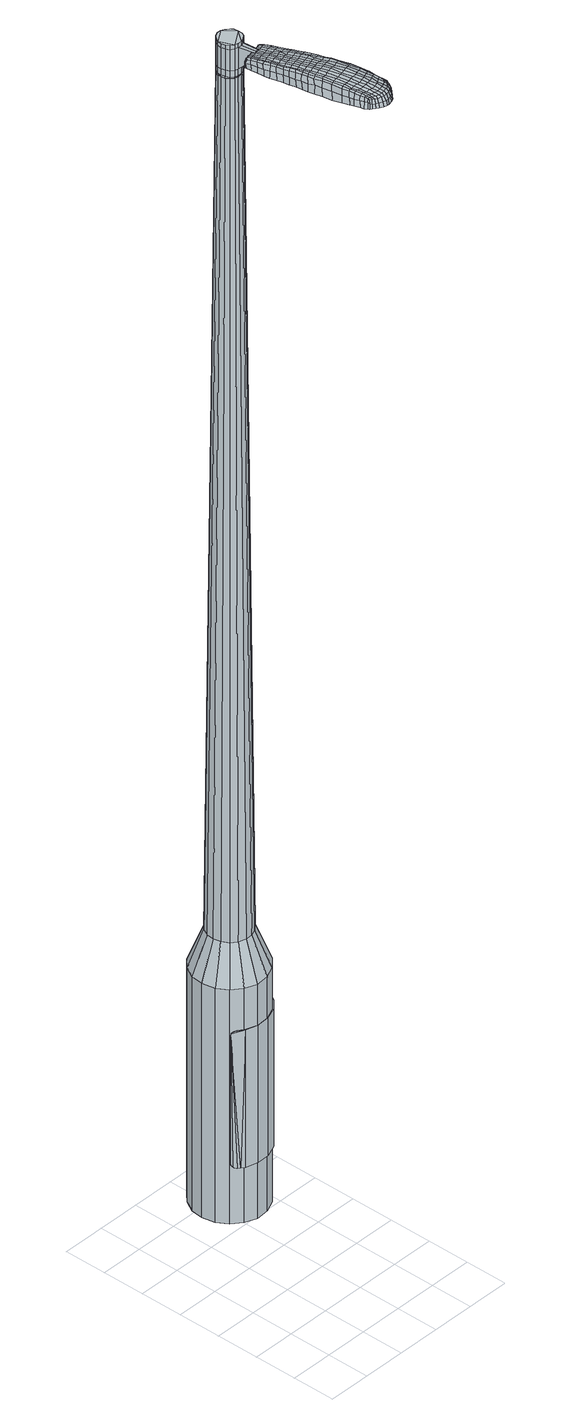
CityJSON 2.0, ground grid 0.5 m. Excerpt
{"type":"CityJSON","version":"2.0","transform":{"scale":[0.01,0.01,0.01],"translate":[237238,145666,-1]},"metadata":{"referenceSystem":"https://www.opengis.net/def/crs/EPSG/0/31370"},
"CityObjects":{
"object1":{"type":"GenericCityObject","attributes":{"cluster":577,"mean_distance_to_centroid":0.244,"new_centroid_x":237239.19,"new_centroid_y":145668.42,"mean_distance_to_camera":14.75,"H1":15.89,"H2":16.01,"Z_final":120.95,"cluster2":-1,"proj_x":237232.3,"proj_y":145669.93,"id_line":84828,"bearing_l":12.35,"distance":7.05,"orientation":"right","G_obj":282.35},"geometry":[{"type":"MultiSurface","lod":"2","boundaries":[[[0,1,2,3]],[[1,4,5,2]],[[4,6,7,5]],[[6,8,9,7]],[[8,10,11,9]],[[10,12,13,11]],[[12,14,15,13]],[[14,16,17,15]],[[16,18,19,17]],[[18,20,21,19]],[[20,22,23,21]],[[22,24,25,23]],[[24,26,27,25]],[[26,28,29,27]],[[28,30,31,29]],[[30,32,33,31]],[[32,34,35,33]],[[34,0,3,35]],[[36,37,38,39]],[[38,40,41,42]],[[41,43,42]],[[42,44,45,46]],[[45,47,46]],[[46,48,49,50]],[[49,51,50]],[[42,46,50,38]],[[50,52,39,38]],[[53,36,39]],[[2,5,7,35]],[[7,9,11,15]],[[11,13,15]],[[15,17,19,23]],[[19,21,23]],[[23,25,27,31]],[[27,29,31]],[[15,23,31,7]],[[31,33,35,7]],[[3,2,35]],[[1,0,54,55]],[[0,34,56,54]],[[34,32,57,56]],[[32,30,58,57]],[[30,28,59,58]],[[28,26,60,59]],[[26,24,61,60]],[[24,22,62,61]],[[22,20,63,62]],[[20,18,64,63]],[[18,16,65,64]],[[16,14,66,65]],[[14,12,67,66]],[[12,10,68,67]],[[10,8,69,68]],[[8,6,70,69]],[[6,4,71,70]],[[4,1,55,71]],[[55,54,72,73]],[[54,56,74,72]],[[56,57,75,74]],[[57,58,76,75]],[[58,59,77,76]],[[59,60,78,77]],[[60,61,79,78]],[[61,62,80,79]],[[62,63,81,80]],[[63,64,82,81]],[[64,65,83,82]],[[65,66,84,83]],[[66,67,85,84]],[[67,68,86,85]],[[68,69,87,86]],[[69,70,88,87]],[[70,71,89,88]],[[71,55,73,89]],[[90,91,92,93]],[[94,95,91,90]],[[96,97,95,94]],[[98,99,97,96]],[[77,100,99,98]],[[101,102,100,77]],[[79,103,102,101]],[[80,104,103,79]],[[105,106,104,80]],[[107,108,106,105]],[[109,110,108,107]],[[111,112,110,109]],[[113,114,112,111]],[[86,115,114,113]],[[116,117,115,86]],[[118,119,117,116]],[[120,121,119,118]],[[93,92,121,120]],[[122,123,124,125]],[[126,122,125,127]],[[128,126,127,129]],[[130,128,129,131]],[[132,130,131,133]],[[134,132,133,135]],[[136,134,135,137]],[[138,136,137,139]],[[140,138,139,141]],[[142,140,141,143]],[[144,142,143,145]],[[146,144,145,147]],[[148,146,147,149]],[[150,148,149,151]],[[152,150,151,153]],[[154,152,153,155]],[[73,72,90,93]],[[72,74,94,90]],[[74,75,96,94]],[[75,76,98,96]],[[76,77,98]],[[78,101,77]],[[78,79,101]],[[81,105,80]],[[81,82,107,105]],[[82,83,109,107]],[[83,84,111,109]],[[84,85,113,111]],[[85,86,113]],[[87,116,86]],[[87,88,118,116]],[[88,89,120,118]],[[89,73,93,120]],[[156,157,92,91]],[[157,158,121,92]],[[158,159,119,121]],[[159,160,117,119]],[[160,115,117]],[[161,114,115]],[[161,162,112,114]],[[162,163,110,112]],[[163,164,108,110]],[[164,165,106,108]],[[165,104,106]],[[166,102,103]],[[166,100,102]],[[167,99,100]],[[167,168,97,99]],[[168,169,95,97]],[[169,156,91,95]],[[39,52,154,170]],[[157,156,171,155]],[[53,39,170,123]],[[156,169,124,171]],[[36,53,123,122]],[[169,168,125,124]],[[37,36,122,126]],[[168,167,127,125]],[[38,37,126,128]],[[167,100,129,127]],[[40,38,128,130]],[[100,166,131,129]],[[41,40,130,132]],[[166,103,133,131]],[[43,41,132,134]],[[103,104,135,133]],[[42,43,134,136]],[[104,165,137,135]],[[44,42,136,138]],[[165,164,139,137]],[[45,44,138,140]],[[164,163,141,139]],[[47,45,140,142]],[[163,162,143,141]],[[46,47,142,144]],[[162,161,145,143]],[[48,46,144,146]],[[161,115,147,145]],[[49,48,146,148]],[[115,160,149,147]],[[51,49,148,150]],[[160,159,151,149]],[[50,51,150,152]],[[159,158,153,151]],[[52,50,152,154]],[[158,157,155,153]],[[154,155,172,173]],[[155,171,174,172]],[[171,124,175,174]],[[124,123,176,175]],[[123,170,177,176]],[[170,154,173,177]],[[178,179,180,181]],[[182,178,181,183]],[[178,182,184,185]],[[179,178,185,186]],[[187,188,189,190]],[[191,187,190,192]],[[187,191,193,194]],[[188,187,194,195]],[[196,197,198,199]],[[200,196,199,201]],[[196,200,202,203]],[[197,196,203,204]],[[205,206,207,208]],[[209,205,208,210]],[[205,209,211,212]],[[206,205,212,213]],[[214,215,216,217]],[[218,214,217,219]],[[214,218,220,221]],[[215,214,221,222]],[[223,224,225,226]],[[227,223,226,228]],[[223,227,229,230]],[[224,223,230,231]],[[232,233,234,235]],[[224,232,235,225]],[[232,224,231,236]],[[233,232,236,237]],[[238,239,240,241]],[[233,238,241,234]],[[238,233,237,242]],[[239,238,242,243]],[[244,182,183,245]],[[239,244,245,240]],[[244,239,243,246]],[[182,244,246,184]],[[247,248,249,250]],[[251,247,250,252]],[[247,251,253,254]],[[248,247,254,255]],[[256,257,258,259]],[[248,256,259,249]],[[256,248,255,260]],[[257,256,260,261]],[[262,263,264,265]],[[257,262,265,258]],[[262,257,261,266]],[[263,262,266,267]],[[268,269,270,271]],[[263,268,271,264]],[[268,263,267,272]],[[269,268,272,273]],[[274,179,186,275]],[[269,274,275,270]],[[274,269,273,276]],[[179,274,276,180]],[[277,278,279,280]],[[281,277,280,282]],[[277,281,283,284]],[[278,277,284,285]],[[286,287,288,289]],[[278,286,289,279]],[[286,278,285,290]],[[287,286,290,291]],[[292,293,294,295]],[[287,292,295,288]],[[292,287,291,296]],[[293,292,296,297]],[[298,191,192,299]],[[293,298,299,294]],[[298,293,297,300]],[[191,298,300,193]],[[301,302,303,304]],[[305,301,304,306]],[[301,305,307,308]],[[302,301,308,309]],[[310,311,312,313]],[[302,310,313,303]],[[310,302,309,314]],[[311,310,314,315]],[[316,317,318,319]],[[311,316,319,312]],[[316,311,315,320]],[[317,316,320,321]],[[322,323,324,325]],[[317,322,325,318]],[[322,317,321,326]],[[323,322,326,327]],[[328,188,195,329]],[[323,328,329,324]],[[328,323,327,330]],[[188,328,330,189]],[[331,217,216,332]],[[333,331,332,334]],[[331,333,335,336]],[[217,331,336,219]],[[337,333,334,338]],[[339,337,338,340]],[[337,339,341,342]],[[333,337,342,335]],[[343,339,340,344]],[[345,343,344,346]],[[343,345,347,348]],[[339,343,348,341]],[[349,345,346,350]],[[351,349,350,352]],[[349,351,353,354]],[[345,349,354,347]],[[355,351,352,356]],[[206,355,356,207]],[[355,206,213,357]],[[351,355,357,353]],[[358,359,204,203]],[[360,358,203,202]],[[358,360,361,362]],[[359,358,362,363]],[[364,365,363,362]],[[366,364,362,361]],[[364,366,367,368]],[[365,364,368,369]],[[370,371,369,368]],[[372,370,368,367]],[[370,372,373,374]],[[371,370,374,375]],[[376,377,375,374]],[[378,376,374,373]],[[376,378,211,209]],[[377,376,209,210]],[[379,380,381,382]],[[281,379,382,283]],[[379,281,282,383]],[[380,379,383,384]],[[385,200,201,386]],[[380,385,386,381]],[[385,380,384,387]],[[200,385,387,202]],[[388,389,390,391]],[[227,388,391,229]],[[388,227,228,392]],[[389,388,392,393]],[[394,395,396,397]],[[389,394,397,390]],[[394,389,393,398]],[[395,394,398,399]],[[400,197,204,401]],[[395,400,401,396]],[[400,395,399,402]],[[197,400,402,198]],[[403,404,405,406]],[[185,403,406,186]],[[403,185,184,407]],[[404,403,407,408]],[[409,410,411,412]],[[404,409,412,405]],[[409,404,408,413]],[[410,409,413,414]],[[415,208,207,416]],[[410,415,416,411]],[[415,410,414,417]],[[208,415,417,210]],[[418,419,420,421]],[[190,418,421,192]],[[418,190,189,422]],[[419,418,422,423]],[[424,212,211,425]],[[419,424,425,420]],[[424,419,423,426]],[[212,424,426,213]],[[427,428,429,430]],[[305,427,430,307]],[[427,305,306,431]],[[428,427,431,432]],[[433,218,219,434]],[[428,433,434,429]],[[433,428,432,435]],[[218,433,435,220]],[[436,437,438,439]],[[251,436,439,253]],[[436,251,252,440]],[[437,436,440,441]],[[442,443,444,445]],[[437,442,445,438]],[[442,437,441,446]],[[443,442,446,447]],[[448,215,222,449]],[[443,448,449,444]],[[448,443,447,450]],[[215,448,450,216]],[[451,452,441,440]],[[250,451,440,252]],[[451,250,249,453]],[[452,451,453,454]],[[455,456,447,446]],[[452,455,446,441]],[[455,452,454,457]],[[456,455,457,458]],[[459,332,216,450]],[[456,459,450,447]],[[459,456,458,460]],[[332,459,460,334]],[[461,462,463,464]],[[308,461,464,309]],[[461,308,307,430]],[[462,461,430,429]],[[465,336,335,466]],[[462,465,466,463]],[[465,462,429,434]],[[336,465,434,219]],[[467,468,454,453]],[[259,467,453,249]],[[467,259,258,469]],[[468,467,469,470]],[[471,472,458,457]],[[468,471,457,454]],[[471,468,470,473]],[[472,471,473,474]],[[475,338,334,460]],[[472,475,460,458]],[[475,472,474,476]],[[338,475,476,340]],[[477,478,479,480]],[[314,477,480,315]],[[477,314,309,464]],[[478,477,464,463]],[[481,342,341,482]],[[478,481,482,479]],[[481,478,463,466]],[[342,481,466,335]],[[483,484,470,469]],[[265,483,469,258]],[[483,265,264,485]],[[484,483,485,486]],[[487,488,474,473]],[[484,487,473,470]],[[487,484,486,489]],[[488,487,489,490]],[[491,344,340,476]],[[488,491,476,474]],[[491,488,490,492]],[[344,491,492,346]],[[493,494,495,496]],[[320,493,496,321]],[[493,320,315,480]],[[494,493,480,479]],[[497,348,347,498]],[[494,497,498,495]],[[497,494,479,482]],[[348,497,482,341]],[[499,500,486,485]],[[271,499,485,264]],[[499,271,270,501]],[[500,499,501,502]],[[503,504,490,489]],[[500,503,489,486]],[[503,500,502,505]],[[504,503,505,506]],[[507,350,346,492]],[[504,507,492,490]],[[507,504,506,508]],[[350,507,508,352]],[[509,510,511,512]],[[326,509,512,327]],[[509,326,321,496]],[[510,509,496,495]],[[513,354,353,514]],[[510,513,514,511]],[[513,510,495,498]],[[354,513,498,347]],[[515,516,502,501]],[[275,515,501,270]],[[515,275,186,406]],[[516,515,406,405]],[[517,518,506,505]],[[516,517,505,502]],[[517,516,405,412]],[[518,517,412,411]],[[519,356,352,508]],[[518,519,508,506]],[[519,518,411,416]],[[356,519,416,207]],[[520,521,423,422]],[[330,520,422,189]],[[520,330,327,512]],[[521,520,512,511]],[[522,357,213,426]],[[521,522,426,423]],[[522,521,511,514]],[[357,522,514,353]],[[523,524,384,383]],[[280,523,383,282]],[[523,280,279,525]],[[524,523,525,526]],[[527,360,202,387]],[[524,527,387,384]],[[527,524,526,528]],[[360,527,528,361]],[[529,530,531,532]],[[230,529,532,231]],[[529,230,229,391]],[[530,529,391,390]],[[533,534,535,536]],[[530,533,536,531]],[[533,530,390,397]],[[534,533,397,396]],[[537,359,363,538]],[[534,537,538,535]],[[537,534,396,401]],[[359,537,401,204]],[[539,540,526,525]],[[289,539,525,279]],[[539,289,288,541]],[[540,539,541,542]],[[543,366,361,528]],[[540,543,528,526]],[[543,540,542,544]],[[366,543,544,367]],[[545,546,547,548]],[[236,545,548,237]],[[545,236,231,532]],[[546,545,532,531]],[[549,550,551,552]],[[546,549,552,547]],[[549,546,531,536]],[[550,549,536,535]],[[553,365,369,554]],[[550,553,554,551]],[[553,550,535,538]],[[365,553,538,363]],[[555,556,542,541]],[[295,555,541,288]],[[555,295,294,557]],[[556,555,557,558]],[[559,372,367,544]],[[556,559,544,542]],[[559,556,558,560]],[[372,559,560,373]],[[561,562,563,564]],[[242,561,564,243]],[[561,242,237,548]],[[562,561,548,547]],[[565,566,567,568]],[[562,565,568,563]],[[565,562,547,552]],[[566,565,552,551]],[[569,371,375,570]],[[566,569,570,567]],[[569,566,551,554]],[[371,569,554,369]],[[571,572,558,557]],[[299,571,557,294]],[[571,299,192,421]],[[572,571,421,420]],[[573,378,373,560]],[[572,573,560,558]],[[573,572,420,425]],[[378,573,425,211]],[[574,575,408,407]],[[246,574,407,184]],[[574,246,243,564]],[[575,574,564,563]],[[576,577,414,413]],[[575,576,413,408]],[[576,575,563,568]],[[577,576,568,567]],[[578,377,210,417]],[[577,578,417,414]],[[578,577,567,570]],[[377,578,570,375]],[[579,580,581,582]],[[582,581,583,584]],[[585,583,581,586]],[[586,581,580,587]],[[588,589,590,591]],[[591,590,592,593]],[[594,592,590,595]],[[595,590,589,596]],[[597,598,599,600]],[[600,599,601,602]],[[603,601,599,604]],[[604,599,598,605]],[[606,607,608,609]],[[609,608,610,611]],[[612,610,608,613]],[[613,608,607,614]],[[615,616,617,618]],[[618,617,619,620]],[[621,619,617,622]],[[622,617,616,623]],[[624,625,626,627]],[[627,626,628,629]],[[630,628,626,631]],[[631,626,625,632]],[[633,634,635,636]],[[636,635,625,624]],[[632,625,635,637]],[[637,635,634,638]],[[639,640,641,642]],[[642,641,634,633]],[[638,634,641,643]],[[643,641,640,644]],[[584,583,645,646]],[[646,645,640,639]],[[644,640,645,647]],[[647,645,583,585]],[[648,649,650,651]],[[651,650,652,653]],[[654,652,650,655]],[[655,650,649,656]],[[657,658,659,660]],[[660,659,649,648]],[[656,649,659,661]],[[661,659,658,662]],[[663,664,665,666]],[[666,665,658,657]],[[662,658,665,667]],[[667,665,664,668]],[[669,670,671,672]],[[672,671,664,663]],[[668,664,671,673]],[[673,671,670,674]],[[587,580,675,676]],[[676,675,670,669]],[[674,670,675,677]],[[677,675,580,579]],[[678,679,680,681]],[[681,680,682,683]],[[684,682,680,685]],[[685,680,679,686]],[[687,688,689,690]],[[690,689,679,678]],[[686,679,689,691]],[[691,689,688,692]],[[693,694,695,696]],[[696,695,688,687]],[[692,688,695,697]],[[697,695,694,698]],[[593,592,699,700]],[[700,699,694,693]],[[698,694,699,701]],[[701,699,592,594]],[[702,703,704,705]],[[705,704,706,707]],[[708,706,704,709]],[[709,704,703,710]],[[711,712,713,714]],[[714,713,703,702]],[[710,703,713,715]],[[715,713,712,716]],[[717,718,719,720]],[[720,719,712,711]],[[716,712,719,721]],[[721,719,718,722]],[[723,724,725,726]],[[726,725,718,717]],[[722,718,725,727]],[[727,725,724,728]],[[596,589,729,730]],[[730,729,724,723]],[[728,724,729,731]],[[731,729,589,588]],[[615,618,732,733]],[[733,732,734,735]],[[736,734,732,737]],[[737,732,618,620]],[[735,734,738,739]],[[739,738,740,741]],[[742,740,738,743]],[[743,738,734,736]],[[741,740,744,745]],[[745,744,746,747]],[[748,746,744,749]],[[749,744,740,742]],[[747,746,750,751]],[[751,750,752,753]],[[754,752,750,755]],[[755,750,746,748]],[[753,752,756,757]],[[757,756,607,606]],[[614,607,756,758]],[[758,756,752,754]],[[605,759,760,604]],[[604,760,761,603]],[[762,761,760,763]],[[763,760,759,764]],[[764,765,766,763]],[[763,766,767,762]],[[768,767,766,769]],[[769,766,765,770]],[[770,771,772,769]],[[769,772,773,768]],[[774,773,772,775]],[[775,772,771,776]],[[776,777,778,775]],[[775,778,779,774]],[[612,779,778,610]],[[610,778,777,611]],[[780,781,782,783]],[[783,782,682,684]],[[683,682,782,784]],[[784,782,781,785]],[[602,601,786,787]],[[787,786,781,780]],[[785,781,786,788]],[[788,786,601,603]],[[789,790,791,792]],[[792,791,628,630]],[[629,628,791,793]],[[793,791,790,794]],[[795,796,797,798]],[[798,797,790,789]],[[794,790,797,799]],[[799,797,796,800]],[[605,598,801,802]],[[802,801,796,795]],[[800,796,801,803]],[[803,801,598,597]],[[804,805,806,807]],[[807,806,586,587]],[[585,586,806,808]],[[808,806,805,809]],[[810,811,812,813]],[[813,812,805,804]],[[809,805,812,814]],[[814,812,811,815]],[[606,609,816,817]],[[817,816,811,810]],[[815,811,816,818]],[[818,816,609,611]],[[819,820,821,822]],[[822,821,591,593]],[[588,591,821,823]],[[823,821,820,824]],[[612,613,825,826]],[[826,825,820,819]],[[824,820,825,827]],[[827,825,613,614]],[[828,829,830,831]],[[831,830,706,708]],[[707,706,830,832]],[[832,830,829,833]],[[620,619,834,835]],[[835,834,829,828]],[[833,829,834,836]],[[836,834,619,621]],[[837,838,652,654]],[[653,652,839]],[[839,652,838,840]],[[841,842,843,844]],[[844,843,838,837]],[[840,838,843,845]],[[845,843,842,846]],[[623,616,847,848]],[[848,847,842,841]],[[846,842,847,849]],[[849,847,616,615]],[[840,850,851,839]],[[839,851,651,653]],[[648,651,851,852]],[[851,850,852]],[[846,853,854,845]],[[845,854,850,840]],[[852,850,854,855]],[[855,854,853,856]],[[615,733,857,849]],[[849,857,853,846]],[[856,853,857,858]],[[858,857,733,735]],[[859,860,861,862]],[[862,861,709,710]],[[708,709,861,831]],[[831,861,860,828]],[[736,737,863,864]],[[864,863,860,859]],[[828,860,863,835]],[[835,863,737,620]],[[865,866,852]],[[852,866,660,648]],[[657,660,866,867]],[[867,866,865,868]],[[856,869,870,855]],[[855,870,865,852]],[[868,865,870,871]],[[871,870,869,872]],[[735,739,873,858]],[[858,873,869,856]],[[872,869,873,874]],[[874,873,739,741]],[[875,876,877,878]],[[878,877,715,716]],[[710,715,877,862]],[[862,877,876,859]],[[742,743,879,880]],[[880,879,876,875]],[[859,876,879,864]],[[864,879,743,736]],[[868,881,882,867]],[[867,882,666,657]],[[663,666,882,883]],[[883,882,881,884]],[[872,885,886,871]],[[871,886,881,868]],[[884,881,886,887]],[[887,886,885,888]],[[741,745,889,874]],[[874,889,885,872]],[[888,885,889,890]],[[890,889,745,747]],[[891,892,893,894]],[[894,893,721,722]],[[716,721,893,878]],[[878,893,892,875]],[[748,749,895,896]],[[896,895,892,891]],[[875,892,895,880]],[[880,895,749,742]],[[884,897,898,883]],[[883,898,672,663]],[[669,672,898,899]],[[899,898,897,900]],[[888,901,902,887]],[[887,902,897,884]],[[900,897,902,903]],[[903,902,901,904]],[[747,751,905,890]],[[890,905,901,888]],[[904,901,905,906]],[[906,905,751,753]],[[907,908,909,910]],[[910,909,727,728]],[[722,727,909,894]],[[894,909,908,891]],[[754,755,911,912]],[[912,911,908,907]],[[891,908,911,896]],[[896,911,755,748]],[[900,913,914,899]],[[899,914,676,669]],[[587,676,914,807]],[[807,914,913,804]],[[904,915,916,903]],[[903,916,913,900]],[[804,913,916,813]],[[813,916,915,810]],[[753,757,917,906]],[[906,917,915,904]],[[810,915,917,817]],[[817,917,757,606]],[[824,918,919,823]],[[823,919,731,588]],[[728,731,919,910]],[[910,919,918,907]],[[614,758,920,827]],[[827,920,918,824]],[[907,918,920,912]],[[912,920,758,754]],[[785,921,922,784]],[[784,922,681,683]],[[678,681,922,923]],[[923,922,921,924]],[[603,761,925,788]],[[788,925,921,785]],[[924,921,925,926]],[[926,925,761,762]],[[927,928,929,930]],[[930,929,631,632]],[[630,631,929,792]],[[792,929,928,789]],[[931,932,933,934]],[[934,933,928,927]],[[789,928,933,798]],[[798,933,932,795]],[[764,759,935,936]],[[936,935,932,931]],[[795,932,935,802]],[[802,935,759,605]],[[924,937,938,923]],[[923,938,690,678]],[[687,690,938,939]],[[939,938,937,940]],[[762,767,941,926]],[[926,941,937,924]],[[940,937,941,942]],[[942,941,767,768]],[[943,944,945,946]],[[946,945,637,638]],[[632,637,945,930]],[[930,945,944,927]],[[947,948,949,950]],[[950,949,944,943]],[[927,944,949,934]],[[934,949,948,931]],[[770,765,951,952]],[[952,951,948,947]],[[931,948,951,936]],[[936,951,765,764]],[[940,953,954,939]],[[939,954,696,687]],[[693,696,954,955]],[[955,954,953,956]],[[768,773,957,942]],[[942,957,953,940]],[[956,953,957,958]],[[958,957,773,774]],[[959,960,961,962]],[[962,961,643,644]],[[638,643,961,946]],[[946,961,960,943]],[[963,964,965,966]],[[966,965,960,959]],[[943,960,965,950]],[[950,965,964,947]],[[776,771,967,968]],[[968,967,964,963]],[[947,964,967,952]],[[952,967,771,770]],[[956,969,970,955]],[[955,970,700,693]],[[593,700,970,822]],[[822,970,969,819]],[[774,779,971,958]],[[958,971,969,956]],[[819,969,971,826]],[[826,971,779,612]],[[809,972,973,808]],[[808,973,647,585]],[[644,647,973,962]],[[962,973,972,959]],[[815,974,975,814]],[[814,975,972,809]],[[959,972,975,966]],[[966,975,974,963]],[[611,777,976,818]],[[818,976,974,815]],[[963,974,976,968]],[[968,976,777,776]],[[579,582,181,180]],[[582,584,183,181]],[[594,595,194,193]],[[595,596,195,194]],[[597,600,199,198]],[[600,602,201,199]],[[621,622,221,220]],[[622,623,222,221]],[[624,627,226,225]],[[627,629,228,226]],[[633,636,235,234]],[[636,624,225,235]],[[639,642,241,240]],[[642,633,234,241]],[[584,646,245,183]],[[646,639,240,245]],[[654,655,254,253]],[[655,656,255,254]],[[656,661,260,255]],[[661,662,261,260]],[[662,667,266,261]],[[667,668,267,266]],[[668,673,272,267]],[[673,674,273,272]],[[674,677,276,273]],[[677,579,180,276]],[[684,685,284,283]],[[685,686,285,284]],[[686,691,290,285]],[[691,692,291,290]],[[692,697,296,291]],[[697,698,297,296]],[[698,701,300,297]],[[701,594,193,300]],[[702,705,304,303]],[[705,707,306,304]],[[711,714,313,312]],[[714,702,303,313]],[[717,720,319,318]],[[720,711,312,319]],[[723,726,325,324]],[[726,717,318,325]],[[596,730,329,195]],[[730,723,324,329]],[[780,783,382,381]],[[783,684,283,382]],[[602,787,386,201]],[[787,780,381,386]],[[629,793,392,228]],[[793,794,393,392]],[[794,799,398,393]],[[799,800,399,398]],[[800,803,402,399]],[[803,597,198,402]],[[707,832,431,306]],[[832,833,432,431]],[[833,836,435,432]],[[836,621,220,435]],[[837,654,439,438]],[[654,253,439]],[[841,844,445,444]],[[844,837,438,445]],[[623,848,449,222]],[[848,841,444,449]],[[977,978,979,980]],[[981,982,980,979]],[[983,984,985,986]],[[987,988,989,990]],[[978,991,992,979]],[[993,981,979,992]],[[994,983,986,995]],[[996,997,988,987]],[[991,998,999,992]],[[999,1000,993,992]],[[1001,994,995,1002]],[[1003,997,996,1004]],[[998,1005,1006,999]],[[1006,1007,1000,999]],[[1008,1001,1002,1009]],[[1010,1003,1004,1011]],[[1012,1013,1014,1015]],[[1016,1017,1013,1012]],[[1016,1018,1019,1017]],[[1018,1020,1021,1019]],[[1022,1023,1024,1025]],[[1026,1027,1023,1022]],[[1028,1029,1027,1026]],[[1030,1031,1029,1028]],[[1025,1014,1013,1022]],[[1022,1013,1017,1026]],[[1017,1019,1028,1026]],[[1019,1021,1030,1028]],[[986,985,982,981]],[[995,986,981,993]],[[1000,1002,995,993]],[[1007,1009,1002,1000]],[[987,990,984,983]],[[996,987,983,994]],[[1004,996,994,1001]],[[1011,1004,1001,1008]],[[988,1012,1015,989]],[[997,1016,1012,988]],[[1018,1016,997,1003]],[[1020,1018,1003,1010]],[[1032,1033,1034,1035]],[[1034,1036,1037,1038]],[[1034,1038,1039,1040]],[[1034,1040,1035]],[[1041,1032,1035,1042]],[[1043,1042,1035,1044]],[[1045,1044,1035]],[[1046,1034,1033,1047]],[[1048,1046,1047,1049]],[[1050,1048,1049,1051]],[[1052,1050,1051,1053]],[[1054,1052,1053,1055]],[[1055,1056,1057,1058]],[[1055,1058,1059,1060]],[[1055,1060,1061,1062]],[[1061,1063,1064,1065]],[[1061,1065,1066,1067]],[[1061,1067,1062]],[[1055,1062,1054]],[[1068,1069,1033,1032]],[[1070,1071,1036,1034]],[[1072,1073,1045,1035]],[[1069,1074,1047,1033]],[[1075,1070,1034,1046]],[[1074,1076,1049,1047]],[[1077,1075,1046,1048]],[[1076,1078,1051,1049]],[[1079,1077,1048,1050]],[[1078,1080,1053,1051]],[[1081,1079,1050,1052]],[[1080,1082,1055,1053]],[[1083,1081,1052,1054]],[[1082,1084,1056,1055]],[[1085,1086,1063,1061]],[[1087,1083,1054,1062]],[[1057,1056,1084,1088]],[[1058,1057,1088,1089]],[[1059,1058,1089,1090]],[[1060,1059,1090,1091]],[[1061,1060,1091,1085]],[[1092,1068,1032,1041]],[[1093,1092,1041,1042]],[[1094,1093,1042,1043]],[[1095,1094,1043,1044]],[[1073,1095,1044,1045]],[[1037,1036,1071,1096]],[[1064,1063,1086,1097]],[[1038,1037,1096,1098]],[[1039,1038,1098,1099]],[[1040,1039,1099,1100]],[[1035,1040,1100,1072]],[[1065,1064,1097,1101]],[[1066,1065,1101,1102]],[[1067,1066,1102,1103]],[[1062,1067,1103,1087]]]}]}
},
"vertices":[
[130,199,384],[115,198,384],[115,198,96],[130,199,96],[101,203,384],[101,203,96],[90,212,384],[90,212,96],[82,224,384],[82,224,96],[79,239,384],[79,239,96],[81,253,384],[81,253,96],[88,266,384],[88,266,96],[98,276,384],[98,276,96],[112,282,384],[112,282,96],[127,282,384],[127,282,96],[141,278,384],[141,278,96],[152,269,384],[152,269,96],[160,257,384],[160,257,96],[163,242,384],[163,242,96],[161,228,384],[161,228,96],[155,215,384],[155,215,96],[144,205,384],[144,205,96],[132,232,1524],[134,236,1524],[134,241,1524],[124,227,1524],[133,246,1524],[131,249,1524],[123,254,1524],[127,252,1524],[118,254,1524],[114,252,1524],[108,244,1524],[110,249,1524],[108,240,1524],[109,235,1524],[115,228,1524],[111,231,1524],[119,227,1524],[128,229,1524],[126,216,429],[118,215,429],[134,219,429],[141,225,429],[145,233,429],[146,241,429],[144,250,429],[140,257,429],[133,263,429],[124,265,429],[116,265,429],[108,262,429],[101,256,429],[97,248,429],[96,239,429],[98,231,429],[102,223,429],[109,218,429],[124,227,1483],[119,227,1483],[128,229,1483],[132,232,1483],[134,236,1483],[134,241,1483],[133,246,1483],[131,249,1483],[127,252,1483],[123,254,1483],[118,254,1483],[114,252,1483],[110,249,1483],[108,244,1483],[108,240,1483],[109,235,1483],[111,231,1483],[115,228,1483],[124,228,1483],[124,228,1485],[119,228,1485],[119,228,1483],[128,230,1483],[128,230,1485],[131,233,1483],[131,233,1485],[133,237,1483],[133,237,1485],[134,241,1485],[133,245,1483],[133,245,1485],[131,249,1485],[127,252,1485],[123,253,1483],[123,253,1485],[118,253,1483],[118,253,1485],[114,251,1483],[114,251,1485],[111,248,1483],[111,248,1485],[109,244,1483],[109,244,1485],[108,240,1485],[109,236,1483],[109,236,1485],[112,232,1483],[112,232,1485],[115,229,1483],[115,229,1485],[132,232,1519],[128,229,1519],[128,229,1493],[132,232,1493],[134,236,1519],[134,236,1493],[134,241,1519],[134,241,1493],[133,246,1519],[133,246,1493],[131,249,1519],[131,249,1493],[127,252,1519],[127,252,1493],[123,254,1519],[123,254,1493],[118,254,1519],[118,254,1493],[114,252,1519],[114,252,1493],[110,249,1519],[110,249,1493],[108,244,1519],[108,244,1493],[108,240,1519],[108,240,1493],[109,235,1519],[109,235,1493],[111,231,1519],[111,231,1493],[115,228,1519],[115,228,1493],[119,227,1519],[119,227,1493],[124,227,1485],[119,227,1485],[115,228,1485],[111,231,1485],[109,235,1485],[108,244,1485],[110,249,1485],[114,252,1485],[118,254,1485],[123,254,1485],[133,246,1485],[134,236,1485],[132,232,1485],[128,229,1485],[124,227,1519],[124,227,1493],[125,208,1513],[125,208,1518],[128,209,1513],[131,210,1513],[131,210,1518],[128,209,1518],[125,132,1519],[123,139,1518],[122,138,1509],[123,131,1510],[126,124,1519],[125,122,1510],[128,125,1526],[126,134,1525],[125,141,1525],[162,140,1519],[161,147,1518],[159,148,1525],[161,141,1525],[164,132,1519],[163,133,1526],[166,131,1510],[164,140,1510],[162,146,1509],[161,65,1519],[157,64,1519],[157,63,1513],[161,64,1513],[165,67,1519],[165,66,1513],[164,69,1524],[161,67,1524],[157,66,1524],[145,137,1530],[143,145,1529],[140,144,1529],[142,137,1530],[147,128,1531],[144,128,1531],[151,129,1530],[149,138,1530],[147,145,1529],[128,216,1512],[125,216,1512],[125,214,1517],[128,215,1517],[130,217,1512],[131,216,1517],[131,216,1506],[128,215,1506],[125,215,1506],[139,75,1519],[138,78,1519],[136,77,1512],[138,74,1512],[140,73,1518],[139,72,1512],[140,74,1522],[140,75,1523],[139,79,1524],[136,83,1519],[134,88,1519],[133,87,1512],[135,81,1512],[137,83,1524],[136,89,1525],[133,94,1519],[131,101,1519],[130,100,1511],[132,92,1511],[134,95,1526],[132,102,1526],[129,113,1519],[127,111,1510],[130,114,1526],[113,205,1513],[114,198,1513],[115,199,1518],[114,206,1517],[112,211,1512],[113,210,1516],[112,210,1506],[112,204,1507],[113,197,1507],[115,190,1514],[116,183,1515],[118,184,1520],[116,192,1519],[114,189,1507],[115,182,1507],[118,176,1515],[119,168,1516],[120,169,1522],[119,177,1521],[116,174,1508],[118,167,1508],[120,161,1517],[121,154,1517],[122,155,1524],[121,162,1523],[119,160,1508],[120,152,1509],[122,147,1518],[124,148,1524],[121,145,1509],[174,82,1519],[173,85,1519],[172,85,1524],[172,82,1523],[174,79,1518],[173,80,1522],[175,79,1512],[175,81,1512],[175,84,1512],[173,90,1519],[172,96,1519],[171,96,1525],[171,90,1524],[174,89,1512],[174,95,1512],[171,102,1519],[170,109,1519],[168,110,1526],[170,102,1526],[173,101,1511],[171,108,1511],[167,121,1519],[165,121,1526],[169,120,1510],[143,212,1513],[145,204,1513],[146,204,1507],[144,211,1507],[141,217,1512],[142,216,1506],[140,216,1516],[141,212,1517],[143,205,1518],[147,197,1514],[149,190,1515],[150,189,1507],[148,196,1507],[145,198,1519],[147,190,1520],[151,183,1515],[153,176,1516],[154,175,1508],[152,182,1508],[149,183,1521],[151,176,1522],[155,168,1517],[157,161,1517],[158,160,1509],[156,168,1508],[153,169,1523],[155,162,1524],[159,154,1518],[160,153,1509],[157,155,1524],[129,210,1519],[126,209,1519],[130,202,1520],[128,202,1520],[133,203,1520],[132,210,1519],[132,195,1522],[129,195,1522],[134,188,1523],[131,187,1523],[137,189,1523],[135,196,1521],[135,181,1524],[133,180,1524],[137,173,1525],[134,173,1525],[140,174,1525],[138,181,1524],[139,166,1526],[136,166,1526],[140,159,1527],[137,158,1527],[144,160,1527],[142,167,1526],[142,152,1528],[139,151,1528],[145,153,1528],[160,70,1527],[156,69,1527],[164,71,1526],[163,76,1527],[159,74,1528],[155,73,1528],[158,80,1529],[154,79,1529],[161,82,1528],[160,89,1530],[156,87,1530],[152,87,1530],[155,94,1531],[151,94,1531],[158,96,1530],[156,105,1531],[153,103,1531],[149,103,1531],[150,116,1531],[146,115,1531],[154,117,1531],[173,77,1518],[172,74,1519],[173,74,1513],[174,76,1513],[172,78,1523],[171,76,1523],[168,71,1519],[169,70,1513],[168,72,1524],[141,71,1518],[143,69,1518],[144,70,1523],[142,72,1523],[140,70,1513],[143,68,1513],[146,67,1519],[150,65,1519],[150,67,1524],[146,68,1523],[146,66,1513],[150,64,1513],[154,64,1519],[153,66,1524],[154,63,1513],[127,134,1528],[129,135,1528],[128,142,1528],[126,141,1527],[129,126,1528],[131,126,1529],[132,135,1529],[135,136,1530],[134,143,1529],[131,142,1528],[134,126,1529],[137,127,1530],[138,136,1530],[137,143,1529],[140,127,1531],[159,141,1528],[157,140,1529],[159,132,1529],[161,133,1528],[157,148,1527],[155,147,1528],[153,139,1529],[155,131,1530],[151,146,1528],[139,219,1512],[137,218,1512],[137,217,1517],[139,217,1517],[140,218,1506],[138,218,1506],[134,218,1512],[134,216,1517],[135,217,1506],[113,213,1512],[115,213,1512],[114,212,1506],[112,212,1506],[114,212,1517],[116,212,1517],[117,214,1512],[120,215,1512],[119,214,1506],[117,213,1506],[118,213,1517],[120,213,1517],[122,215,1512],[122,214,1506],[123,214,1517],[115,207,1519],[117,207,1519],[116,199,1520],[118,200,1520],[119,208,1519],[121,208,1519],[120,200,1520],[123,201,1520],[124,209,1519],[125,201,1520],[140,212,1519],[138,212,1519],[140,204,1520],[142,205,1520],[135,211,1519],[137,204,1520],[118,192,1521],[119,192,1521],[119,185,1522],[121,185,1522],[122,193,1521],[124,194,1521],[123,186,1522],[126,186,1523],[127,194,1522],[128,187,1523],[144,198,1521],[142,197,1521],[144,190,1522],[146,190,1522],[139,197,1521],[140,189,1522],[120,177,1523],[122,178,1523],[121,170,1524],[123,170,1524],[124,178,1523],[127,179,1524],[126,171,1525],[128,172,1525],[130,179,1524],[131,172,1525],[148,183,1523],[146,183,1523],[148,176,1524],[150,176,1524],[142,182,1524],[144,175,1525],[123,163,1525],[124,163,1525],[124,156,1526],[126,156,1526],[127,164,1526],[130,164,1526],[128,156,1527],[131,157,1527],[133,165,1526],[134,158,1527],[152,169,1525],[149,169,1525],[151,161,1526],[154,162,1526],[146,168,1526],[148,161,1527],[125,148,1527],[127,149,1527],[129,149,1527],[133,150,1528],[136,150,1528],[155,155,1527],[153,154,1527],[149,153,1528],[172,80,1525],[170,78,1525],[171,84,1526],[170,82,1526],[167,75,1526],[167,79,1527],[141,75,1525],[143,73,1525],[142,76,1526],[140,78,1525],[146,71,1525],[149,69,1526],[148,74,1527],[145,75,1526],[153,69,1526],[152,73,1527],[170,89,1526],[169,87,1527],[169,95,1527],[168,93,1528],[165,84,1528],[164,91,1529],[139,83,1526],[140,82,1527],[139,88,1528],[137,89,1527],[143,80,1527],[147,80,1528],[145,86,1529],[142,87,1528],[150,79,1528],[149,86,1530],[168,101,1528],[166,100,1529],[167,109,1528],[165,108,1529],[163,98,1529],[161,106,1530],[135,95,1528],[137,94,1528],[136,102,1529],[134,103,1528],[140,94,1529],[144,93,1530],[142,102,1530],[138,102,1530],[147,93,1530],[145,102,1531],[164,121,1529],[162,120,1529],[158,118,1530],[131,114,1528],[133,114,1529],[136,114,1530],[139,114,1530],[143,115,1531],[124,138,1509],[125,140,1518],[127,133,1518],[125,131,1509],[128,124,1519],[127,123,1510],[129,126,1525],[128,134,1525],[127,141,1525],[157,147,1525],[159,147,1518],[160,140,1518],[159,141,1525],[162,132,1519],[161,132,1525],[164,131,1510],[162,139,1509],[160,146,1509],[157,66,1513],[157,67,1519],[160,67,1519],[160,66,1513],[163,69,1519],[164,68,1513],[163,70,1524],[160,69,1524],[157,68,1524],[140,143,1528],[143,144,1528],[145,137,1529],[142,136,1529],[147,128,1529],[144,128,1529],[150,129,1529],[148,138,1529],[147,145,1528],[126,213,1516],[125,213,1512],[128,214,1512],[128,213,1516],[131,215,1512],[131,214,1516],[131,214,1506],[128,213,1506],[125,213,1506],[138,78,1512],[139,79,1519],[140,76,1518],[139,75,1512],[141,74,1518],[140,73,1512],[142,75,1522],[142,76,1523],[140,79,1523],[135,87,1512],[136,89,1519],[138,83,1519],[137,82,1512],[139,84,1524],[137,89,1525],[132,100,1511],[133,102,1519],[135,94,1519],[134,93,1511],[136,95,1525],[134,103,1526],[130,113,1519],[129,111,1510],[132,114,1526],[117,199,1518],[116,198,1513],[115,206,1513],[116,206,1517],[114,211,1512],[115,210,1515],[114,210,1506],[114,204,1506],[115,197,1507],[119,184,1520],[118,183,1514],[117,191,1514],[118,192,1519],[116,189,1507],[117,182,1507],[122,170,1522],[121,169,1516],[120,176,1515],[121,177,1521],[118,175,1508],[120,167,1508],[124,155,1523],[123,154,1517],[122,161,1516],[123,162,1522],[121,160,1508],[122,152,1508],[124,147,1517],[125,148,1524],[123,145,1509],[170,85,1523],[171,85,1519],[172,82,1518],[170,82,1523],[172,80,1518],[171,80,1522],[173,79,1512],[173,81,1512],[173,84,1512],[169,96,1525],[170,95,1519],[171,90,1519],[170,90,1524],[172,89,1512],[172,95,1512],[166,109,1526],[168,109,1519],[169,101,1519],[168,102,1525],[171,100,1511],[169,108,1511],[165,120,1519],[164,121,1526],[167,119,1510],[144,203,1507],[143,204,1513],[141,211,1513],[142,210,1506],[139,216,1512],[140,215,1506],[139,215,1515],[140,211,1517],[142,204,1518],[148,189,1507],[147,189,1514],[145,197,1514],[146,196,1507],[144,197,1519],[145,190,1520],[153,174,1508],[151,175,1516],[149,182,1515],[150,181,1508],[147,183,1521],[149,175,1522],[157,160,1508],[155,161,1517],[153,168,1516],[155,167,1508],[151,168,1522],[153,161,1523],[157,154,1517],[159,153,1509],[155,154,1524],[129,209,1518],[127,208,1518],[131,202,1519],[128,201,1519],[133,203,1519],[132,209,1518],[132,195,1520],[130,194,1520],[134,187,1521],[131,187,1521],[137,188,1521],[135,195,1520],[135,180,1523],[133,180,1523],[137,173,1524],[134,172,1524],[140,174,1524],[138,181,1523],[139,166,1525],[136,165,1525],[140,158,1526],[137,158,1526],[143,159,1526],[142,166,1525],[142,151,1527],[139,151,1527],[145,152,1527],[156,70,1526],[159,71,1526],[163,72,1525],[162,76,1526],[159,75,1526],[155,74,1526],[154,80,1528],[157,81,1528],[161,82,1527],[159,89,1528],[156,88,1529],[152,87,1529],[151,94,1530],[154,95,1530],[158,96,1529],[156,105,1530],[152,103,1530],[149,103,1530],[146,115,1530],[150,116,1530],[153,117,1530],[171,75,1513],[170,76,1518],[171,78,1518],[173,77,1512],[170,79,1523],[169,77,1523],[167,72,1519],[168,71,1513],[166,73,1523],[145,72,1523],[144,71,1518],[142,72,1518],[143,74,1523],[142,71,1512],[144,70,1512],[150,69,1523],[150,67,1519],[147,69,1519],[147,70,1523],[147,68,1513],[150,66,1513],[154,67,1519],[153,68,1524],[154,66,1513],[129,141,1527],[130,134,1527],[129,134,1527],[128,141,1526],[130,126,1527],[132,126,1528],[134,142,1528],[136,135,1528],[133,135,1528],[131,142,1527],[134,126,1528],[137,127,1529],[139,136,1529],[137,143,1528],[141,127,1529],[158,132,1528],[156,140,1527],[158,140,1527],[160,132,1527],[156,147,1526],[155,147,1527],[153,139,1528],[155,130,1528],[151,146,1527],[137,215,1516],[138,216,1512],[139,217,1512],[138,216,1516],[140,216,1506],[139,215,1506],[135,215,1512],[134,214,1516],[135,215,1506],[115,210,1506],[115,211,1512],[115,211,1516],[116,211,1516],[120,211,1506],[120,212,1512],[118,212,1512],[117,211,1506],[118,211,1516],[121,212,1516],[123,213,1512],[123,212,1506],[123,212,1516],[117,206,1518],[116,206,1518],[118,199,1519],[122,207,1518],[119,207,1518],[120,200,1519],[123,200,1519],[124,208,1518],[126,201,1519],[140,204,1519],[138,211,1518],[139,211,1518],[141,204,1519],[135,210,1518],[137,203,1519],[120,192,1520],[119,192,1520],[120,184,1521],[121,185,1521],[124,193,1520],[122,192,1520],[123,185,1521],[126,186,1521],[127,194,1520],[129,186,1521],[144,189,1521],[142,197,1520],[143,197,1520],[145,190,1521],[139,196,1520],[140,189,1521],[122,177,1522],[121,177,1522],[123,170,1523],[124,170,1523],[127,178,1522],[125,178,1522],[126,171,1523],[129,171,1524],[130,179,1523],[132,172,1524],[147,175,1523],[146,182,1522],[147,183,1522],[149,175,1523],[142,182,1522],[144,174,1523],[125,163,1524],[124,163,1524],[125,155,1525],[126,156,1525],[130,164,1525],[127,163,1524],[129,156,1525],[132,157,1526],[133,164,1525],[134,157,1526],[151,161,1525],[149,168,1524],[151,168,1524],[152,161,1525],[146,167,1524],[147,160,1525],[127,148,1526],[126,148,1526],[133,149,1527],[130,149,1526],[136,150,1527],[153,154,1526],[154,154,1526],[149,153,1526],[169,79,1524],[170,81,1524],[170,84,1525],[169,82,1525],[166,76,1525],[166,79,1525],[143,77,1525],[144,74,1524],[142,76,1524],[141,79,1525],[149,75,1526],[150,71,1525],[147,72,1524],[145,76,1525],[153,70,1525],[152,74,1526],[168,88,1526],[169,89,1526],[168,95,1526],[167,94,1527],[165,85,1526],[163,91,1527],[140,88,1527],[141,82,1526],[140,84,1526],[138,89,1526],[146,87,1528],[147,80,1527],[144,81,1526],[142,88,1527],[151,80,1527],[149,87,1528],[166,100,1527],[167,101,1527],[165,109,1527],[164,108,1528],[162,98,1528],[160,106,1529],[136,103,1528],[138,95,1527],[137,95,1527],[135,103,1527],[142,102,1529],[144,94,1529],[141,94,1528],[139,102,1528],[147,94,1529],[146,102,1530],[161,120,1528],[163,121,1528],[157,118,1529],[134,114,1528],[133,114,1528],[140,114,1529],[137,114,1529],[143,115,1530],[114,210,1508],[120,211,1508],[126,179,1509],[118,178,1509],[130,158,1510],[121,156,1510],[138,119,1512],[129,117,1512],[125,135,1511],[134,137,1511],[142,102,1513],[145,89,1514],[136,87,1514],[132,100,1513],[127,213,1508],[134,181,1509],[138,160,1510],[147,121,1512],[143,139,1511],[151,104,1513],[153,91,1514],[133,214,1508],[141,183,1509],[147,162,1510],[156,123,1512],[152,141,1511],[162,93,1514],[160,106,1513],[140,216,1508],[149,184,1509],[155,164,1510],[165,125,1512],[161,143,1511],[171,94,1514],[169,108,1513],[148,76,1514],[150,71,1514],[144,70,1514],[140,74,1514],[156,78,1514],[157,73,1514],[165,79,1514],[164,74,1514],[173,81,1514],[171,76,1514],[154,67,1515],[158,65,1515],[157,65,1515],[150,66,1515],[158,68,1515],[159,65,1515],[163,69,1515],[160,65,1515],[167,70,1515],[161,66,1515],[163,230,334],[162,226,334],[162,226,165],[164,240,171],[163,230,165],[164,234,165],[164,237,166],[164,239,167],[164,240,169],[164,234,334],[164,237,333],[164,239,332],[164,240,331],[164,240,328],[155,213,165],[155,213,334],[144,203,165],[144,203,334],[130,198,165],[130,198,334],[115,197,165],[115,197,334],[101,201,165],[101,201,334],[97,204,334],[94,206,334],[92,208,333],[91,209,332],[90,210,331],[89,210,328],[97,204,165],[89,210,171],[90,210,169],[91,209,167],[92,208,166],[94,206,165],[160,231,334],[160,227,334],[160,227,165],[160,231,165],[162,241,171],[162,241,328],[153,215,334],[153,215,165],[143,206,334],[143,206,165],[130,200,334],[130,200,165],[116,200,334],[116,200,165],[102,204,334],[102,204,165],[99,206,334],[91,212,328],[91,212,171],[99,206,165],[96,208,334],[94,210,333],[92,211,332],[91,212,331],[161,234,334],[161,237,333],[161,239,332],[162,240,331],[161,234,165],[91,212,169],[161,237,166],[161,239,167],[162,240,169],[92,211,167],[94,210,166],[96,208,165]
]}
